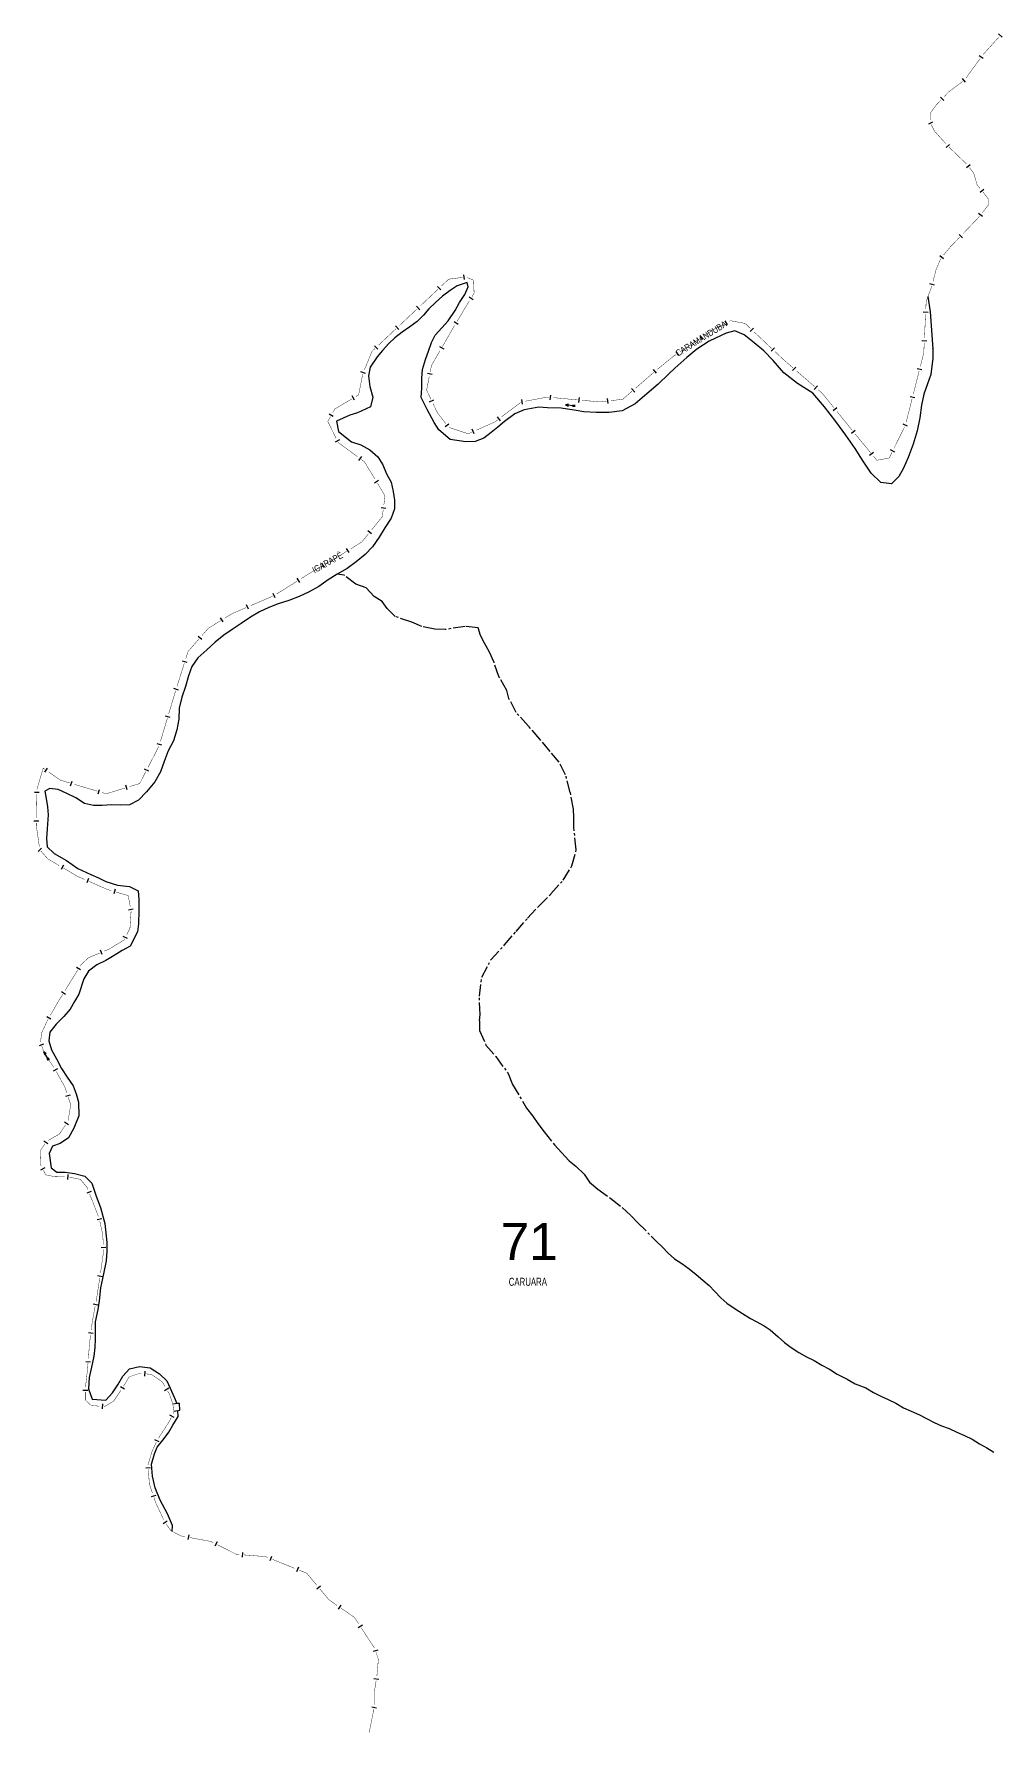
# Model space of a CAD drawing. Extents: x 210853 to 212686, y 4878863 to 4882037.
# Drawn here: x 210853 to 211458, y 4879766 to 4880828 of the extents above; entities that cross this region are included whole.
import ezdxf

# ---------------------------------------------------------------- set-up
doc = ezdxf.new("R2010")
doc.units = 0
doc.header["$LTSCALE"] = 1.5
doc.header["$MEASUREMENT"] = 0
doc.linetypes.add('TRACO_13', pattern=[8, 5, -1, 1, -1])
for name, color, linetype in [('HD-CURSO-INTER', 170, 'CONTINUOUS'), ('HD-CURSO-PERENE', 170, 'CONTINUOUS'), ('HD-TXT-PERENE', 170, 'CONTINUOUS'), ('LM-LIM-SETORES-BAIRROS', 250, 'CONTINUOUS'), ('LM-TXT-LSB', 7, 'CONTINUOUS'), ('SV-PONTE-BUEIRO', 251, 'CONTINUOUS')]:
    doc.layers.add(name, color=color, linetype=linetype)
doc.styles.add('ARIAL', font='ARIAL.SHX')
doc.styles.add('SWIS', font='swissko.ttf')

# ---------------------------------------------------------------- blocks, each defined once
blk = doc.blocks.new('COD035', base_point=(211191.231779, 4880595.135732))
at = {"layer": 'HD-TXT-PERENE'}
for p, q in [((211191.231779, 4880595.541463), (211192.731779, 4880595.541463)), ((211191.231779, 4880595.141463), (211197.231779, 4880595.141463)), ((211191.231779, 4880594.741463), (211192.731779, 4880594.741463))]:
    blk.add_line(p, q, dxfattribs=at)
blk.add_lwpolyline([(211195.431779, 4880594.541463), (211197.231779, 4880595.141463), (211195.431779, 4880595.741463)], dxfattribs=at)

msp = doc.modelspace()

# ---------------------------------------------------------------- linework, layer by layer
at = {"layer": 'HD-CURSO-INTER', "linetype": 'TRACO_13'}
for points in [[(211131.470301, 4880211.060202, 4.90754), (211131.856152, 4880214.884954, 4.90754), (211131.482995, 4880226.303456, 4.90754), (211132.961918, 4880238.213196, 4.90754), (211138.640654, 4880249.053953, 4.90754), (211147.125426, 4880258.392114, 4.90754), (211154.394752, 4880266.82389, 4.90754), (211161.564481, 4880275.230038, 4.90754), (211168.691123, 4880282.762753, 4.90754), (211176.167426, 4880290.247962, 4.90754), (211183.808831, 4880298.956693, 4.90754), (211189.253651, 4880307.800106, 4.90754), (211191.945055, 4880317.797219, 4.733184), (211190.438444, 4880331.832001, 4.558828), (211190.365639, 4880337.968426, 4.558828), (211190.199267, 4880343.305913, 4.558828), (211188.246659, 4880353.745304, 4.558828), (211185.341749, 4880364.727023, 4.558828), (211181.239293, 4880372.50737, 4.558828), (211175.622599, 4880379.30445, 4.558828), (211169.300943, 4880386.919962, 4.558828), (211162.15192, 4880395.053708, 4.558828), (211154.450541, 4880403.632725, 4.558828), (211149.915604, 4880412.482833, 4.558828), (211148.579403, 4880417.463076, 4.558828), (211143.671803, 4880426.111064, 4.384471), (211140.610156, 4880434.796604, 4.210115), (211137.790355, 4880441.263527, 4.210115), (211134.627702, 4880446.904863, 4.210115), (211132.144674, 4880451.777488, 4.010851), (211130.585693, 4880456.531688, 3.985943), (211122.570208, 4880457.399988, 3.985943), (211110.160338, 4880455.494129, 3.512691), (211103.622034, 4880455.698951, 3.313426), (211095.525286, 4880457.389941, 3.163978), (211089.342136, 4880460.041979, 3.163978), (211078.885886, 4880463.562923, 3.114162), (211073.855834, 4880468.717518, 2.88999), (211070.603895, 4880473.011115, 2.665818), (211065.664056, 4880476.195526, 2.441646), (211060.782136, 4880481.550707, 2.267289), (211054.227879, 4880483.80106, 2.142749), (211046.998713, 4880489.414629, 2.142749), (211042.52817, 4880490.007773, 2.142749)], [(211131.470301, 4880211.060202, 4.90754), (211131.550509, 4880204.849637, 4.90754), (211135.563485, 4880195.746497, 4.90754), (211141.781458, 4880188.629213, 4.90754), (211149.448505, 4880178.054215, 4.90754), (211152.146679, 4880171.187312, 4.90754), (211160.94334, 4880156.528745, 4.90754), (211164.825203, 4880151.441151, 4.90754), (211167.880671, 4880146.747063, 4.90754), (211171.808892, 4880141.545596, 4.90754), (211178.354, 4880133.500484, 4.912746), (211182.66913, 4880128.811034, 4.912746), (211187.508172, 4880123.594797, 5.211697), (211191.676717, 4880120.254939, 5.361173), (211196.96612, 4880115.086788, 5.361173), (211200.280347, 4880110.25162, 5.361173), (211205.421354, 4880105.733598, 5.43591), (211213.610568, 4880099.903857, 5.734861), (211220.65003, 4880094.403661, 5.934162), (211226.364264, 4880089.083854, 5.934162), (211230.305753, 4880084.995508, 5.934162), (211241.905128, 4880073.351265, 5.689008), (211245.726692, 4880069.767096, 5.728309), (211249.338624, 4880065.902937, 5.728309), (211253.250078, 4880062.388799, 5.728309), (211257.920714, 4880059.345001, 5.728309), (211262.401642, 4880056.091182, 5.728309), (211266.802934, 4880052.497528, 5.757784), (211271.004256, 4880048.973651, 5.846211), (211274.935623, 4880045.539474, 5.865861), (211278.577303, 4880041.925169, 5.865861), (211282.229264, 4880038.011079, 5.865861), (211286.090618, 4880034.626807, 5.865861), (211291.329875, 4880031.10017, 5.875686), (211295.915982, 4880028.086442, 5.905162), (211300.895184, 4880024.941683, 6.101665), (211304.302007, 4880023.10724, 6.13114), (211309.281209, 4880020.355576, 6.13114), (211313.081126, 4880017.865974, 6.140965), (211318.055159, 4880013.599389, 6.140965), (211322.066706, 4880009.935442, 6.140965), (211326.147658, 4880006.861148, 6.140965), (211331.028144, 4880003.867499, 6.239217), (211335.868526, 4880001.003726, 6.41607), (211340.618428, 4879998.689493, 6.41607), (211345.468738, 4879995.89568, 6.41607), (211350.069018, 4879993.261537, 6.43572), (211354.929495, 4879990.287857, 6.43572), (211361.099497, 4879987.145442, 6.43572), (211366.279828, 4879984.16205, 6.445545), (211372.79906, 4879981.649506, 6.465196), (211377.659385, 4879978.835715, 6.465196), (211382.279454, 4879976.411444, 6.475021), (211386.89921, 4879974.316945, 6.504496), (211391.569026, 4879972.132552, 6.504496), (211396.299509, 4879969.218717, 6.543797), (211401.1991, 4879967.154442, 6.563447), (211406.368817, 4879964.820591, 6.710824), (211410.84885, 4879962.506121, 6.907328), (211415.638827, 4879960.091993, 6.995754), (211420.188645, 4879957.967453, 7.162782), (211425.017917, 4879956.272861, 7.516487), (211429.647886, 4879953.94853, 7.781766), (211434.417473, 4879951.954093, 7.929144), (211439.227422, 4879949.559968, 8.115822), (211443.927863, 4879946.706064, 8.292674), (211448.458024, 4879944.231749, 8.499002), (211452.82852, 4879941.487481, 8.518653)]]:
    msp.add_polyline3d(points, dxfattribs=at)
at = {"layer": 'HD-CURSO-PERENE', "linetype": 'Continuous'}
for points in [[(211411.684942, 4880663.525597, 3.767579), (211413.030655, 4880654.053592, 3.767579), (211414.770133, 4880630.924123, 2.50641), (211414.770414, 4880630.999206, 2.50641), (211414.723068, 4880625.042649, 2.50641), (211413.55869, 4880614.733554, 2.50641), (211411.460777, 4880608.981497, 2.50641), (211409.085061, 4880602.529236, 2.50641), (211407.683377, 4880595.649468, 2.50641), (211406.628164, 4880587.767859, 2.50641), (211404.871563, 4880579.637432, 2.50641), (211402.438403, 4880571.208082, 2.50641), (211399.380873, 4880563.05534, 2.50641), (211396.328692, 4880556.329182, 2.50641), (211393.58252, 4880551.15412, 2.50641), (211388.88716, 4880546.533738, 2.50641), (211382.336238, 4880547.423378, 2.50641), (211376.254182, 4880553.267578, 2.50641), (211370.880738, 4880561.287734, 2.50641), (211366.254774, 4880568.505436, 2.50641), (211360.432167, 4880576.826863, 2.50641), (211354.085349, 4880585.44972, 2.50641), (211347.015411, 4880594.699784, 2.50641), (211339.767077, 4880603.074241, 2.50641), (211330.083741, 4880609.201259, 2.50641), (211321.578131, 4880615.851408, 2.50641), (211315.052447, 4880623.473519, 2.50641), (211309.096598, 4880629.617792, 2.50641), (211303.161823, 4880634.710846, 2.50641), (211296.901183, 4880639.629383, 2.50641), (211291.056809, 4880642.144368, 2.50641), (211285.547554, 4880640.629151, 2.50641), (211278.981807, 4880637.564404, 2.50641), (211275.091567, 4880635.714414, 2.50641), (211267.371308, 4880630.721504, 2.541278), (211261.099751, 4880625.514684, 2.541278), (211253.518209, 4880618.727268, 2.541278), (211249.7288, 4880615.158941, 2.541278), (211243.167595, 4880608.702801, 2.541278), (211236.078203, 4880602.791885, 2.541278), (211228.741472, 4880596.604865, 2.541278), (211220.643464, 4880592.059137, 2.541278), (211212.617038, 4880591.13119, 2.541278), (211204.484012, 4880591.075654, 2.541278), (211196.771598, 4880591.472034, 2.541278), (211191.799178, 4880592.435953, 2.541278), (211182.582496, 4880593.770041, 2.541278), (211173.924007, 4880593.910491, 2.317106), (211168.680077, 4880594.498354, 2.317106), (211159.512272, 4880592.764315, 2.317106), (211153.594701, 4880590.154383, 2.317106), (211147.06958, 4880585.469715, 2.117841), (211142.930316, 4880581.973839, 2.117841), (211138.715819, 4880578.527344, 2.117841), (211134.251455, 4880575.129037, 2.117841), (211128.754303, 4880572.995965, 2.117841), (211122.993665, 4880572.657267, 2.117841), (211113.275495, 4880574.312239, 2.117841), (211106.117866, 4880580.350392, 2.117841), (211103.263926, 4880584.796388, 2.117841), (211098.73502, 4880592.873185, 2.117841), (211095.133467, 4880600.407483, 2.117841), (211095.412462, 4880606.222001, 2.117841), (211095.563021, 4880612.509632, 2.117841), (211095.919389, 4880618.00037, 2.117841), (211097.741459, 4880624.299415, 2.117841), (211099.59801, 4880629.3763, 2.117841), (211101.527265, 4880634.728097, 2.117841), (211103.885498, 4880639.459152, 2.117841), (211107.941163, 4880644.077064, 2.117841), (211111.875007, 4880648.319942, 2.117841), (211116.340002, 4880654.836608, 2.117841), (211118.946353, 4880659.743986, 2.117841), (211122.274832, 4880664.830922, 2.117841), (211124.35786, 4880669.659885, 2.117841), (211123.738683, 4880672.275075, 2.117841), (211117.567353, 4880670.212241, 2.117841), (211113.149771, 4880667.213402, 2.117841), (211108.410979, 4880663.813221, 2.117841), (211103.951672, 4880659.76633, 2.117841), (211099.790962, 4880655.821265, 2.117841), (211096.454118, 4880651.806986, 2.117841), (211092.467071, 4880647.987841, 2.117841), (211088.077745, 4880644.565099, 2.117841), (211083.163539, 4880641.263507, 2.117841), (211078.574629, 4880637.839402, 2.117841), (211074.861231, 4880634.121914, 2.117841), (211071.003009, 4880629.779765, 2.117841), (211067.540258, 4880625.914307, 2.117841), (211063.149912, 4880619.423097, 2.117841), (211062.168679, 4880614.077774, 2.117841), (211062.969059, 4880607.422433, 2.117841), (211064.968303, 4880600.600652, 2.117841), (211063.517339, 4880594.70329, 2.117841), (211055.389129, 4880590.830921, 2.117841), (211050.435385, 4880589.400072, 2.117841), (211042.231748, 4880585.602029, 2.117841), (211043.379649, 4880579.173583, 2.117841), (211051.463075, 4880572.792496, 2.117841), (211057.365184, 4880570.986732, 2.117841), (211063.054433, 4880567.682705, 2.117841), (211068.052728, 4880563.401033, 2.117841), (211071.085777, 4880558.382482, 2.117841), (211073.449707, 4880552.785586, 2.117841), (211076.235223, 4880547.515877, 2.117841), (211077.62735, 4880541.762664, 2.117841), (211078.368303, 4880536.329313, 2.117841), (211078.460998, 4880530.841642, 2.117841), (211076.36022, 4880525.089524, 2.117841), (211072.291474, 4880518.949766, 2.117841), (211068.844091, 4880513.113613, 2.117841), (211064.724087, 4880507.148132, 2.117841), (211059.996384, 4880502.326057, 2.117841), (211054.542467, 4880497.848278, 2.117841), (211048.76306, 4880493.517958, 2.117841), (211042.52817, 4880490.007773, 2.117841), (211036.867471, 4880486.451615, 2.117841), (211031.186105, 4880482.346486, 2.117841), (211024.998971, 4880479.111042, 2.117841), (211018.834061, 4880476.225006, 2.117841), (211012.34191, 4880473.710938, 2.117841), (211005.772191, 4880471.545596, 2.117841), (210999.927714, 4880469.160684, 2.117841), (210993.985585, 4880466.500691, 2.117841), (210988.422733, 4880463.19467, 2.117841), (210982.515473, 4880459.262626, 2.117841), (210977.05572, 4880455.533212, 2.117841), (210971.768657, 4880452.054447, 2.117841), (210966.315129, 4880447.526777, 2.117841), (210961.213012, 4880442.727091, 2.117841), (210955.612909, 4880437.799271, 2.117841), (210951.737326, 4880432.484078, 2.117841), (210949.613546, 4880426.482335, 2.117841), (210947.768473, 4880419.933664, 2.117841), (210945.625776, 4880413.15844, 2.117841), (210943.957868, 4880406.286671, 2.117841), (210943.736356, 4880399.499619, 2.117841), (210942.516148, 4880392.805534, 2.117841), (210940.424514, 4880385.880978, 2.117841), (210937.105179, 4880379.621603, 2.117841), (210934.461966, 4880373.042535, 2.117841), (210932.192195, 4880366.565806, 2.117841), (210928.723561, 4880360.255517, 2.117841), (210923.532352, 4880354.083147, 2.117841), (210918.433932, 4880348.809497, 2.117841), (210912.843019, 4880345.902434, 2.117841), (210907.030928, 4880345.762959, 2.117841), (210901.565775, 4880345.925215, 2.117841), (210895.805915, 4880345.486735, 2.117841), (210890.416577, 4880345.524775, 2.117841), (210884.668825, 4880346.732869, 2.117841), (210879.302343, 4880350.238675, 2.117841), (210873.391091, 4880353.216877, 2.117841), (210868.233724, 4880355.501717, 2.117841), (210863.188989, 4880356.140834, 2.117841), (210859.97212, 4880354.528791, 2.092933), (210860.817286, 4880349.937823, 2.092933), (210861.581435, 4880344.729152, 2.092933), (210862.094938, 4880339.66845, 2.092933), (210861.36411, 4880331.006907, 2.092933), (210860.912619, 4880324.916796, 2.092933), (210861.377977, 4880319.631244, 2.092933), (210865.726458, 4880315.494816, 2.092933), (210873.46922, 4880311.206937, 2.092933), (210880.49355, 4880306.265535, 2.092933), (210888.782248, 4880302.355587, 2.092933), (210893.488023, 4880300.391973, 2.092933), (210898.146431, 4880298.103727, 2.092933), (210905.325164, 4880295.75785, 2.092933), (210912.891391, 4880294.911429, 2.092933), (210918.326882, 4880292.154499, 2.092933), (210918.643135, 4880286.793089, 2.092933), (210918.74653, 4880279.933415, 2.092933), (210918.487379, 4880271.574455, 2.092933), (210917.802797, 4880266.580413, 2.092933), (210913.331919, 4880257.618916, 2.092933), (210908.212683, 4880255.014435, 2.092933), (210903.3474, 4880251.837911, 2.092933), (210898.082367, 4880248.733498, 2.092933), (210892.440196, 4880246.000713, 2.092933), (210887.23109, 4880242.12333, 2.092933), (210884.425739, 4880237.139753, 2.092933), (210881.305551, 4880227.738436, 2.092933), (210878.523009, 4880223.029431, 2.092933), (210875.840647, 4880218.271215, 2.092933), (210871.884579, 4880213.67893, 2.092933), (210869.201945, 4880211.068767, 2.092933)], [(210869.201945, 4880211.068767, 2.092933), (210867.056111, 4880208.980901, 2.092933), (210863.153829, 4880203.890046, 2.092933), (210862.371985, 4880198.571031, 2.092933), (210864.163474, 4880192.795598, 2.092933), (210867.200804, 4880187.228247, 2.092933), (210870.341037, 4880181.262449, 2.092933), (210873.901884, 4880175.748566, 2.092933), (210877.58572, 4880170.460045, 2.092933), (210879.57154, 4880165.359503, 2.092933), (210881.083349, 4880160.255725, 2.092933), (210881.199778, 4880151.724701, 2.092933), (210878.064895, 4880143.890398, 2.092933), (210874.78095, 4880137.912689, 2.072714), (210869.469036, 4880134.387494, 2.072714), (210864.737011, 4880132.633544, 2.072714), (210862.599014, 4880128.045918, 2.072714), (210863.851835, 4880119.222354, 2.072714), (210867.37147, 4880116.434784, 2.072714), (210872.599095, 4880116.388027, 2.072714), (210878.600243, 4880115.613593, 2.072714), (210885.049229, 4880113.912992, 2.072714), (210889.365006, 4880109.473351, 2.072714), (210892.020812, 4880101.518282, 2.072714), (210894.678559, 4880094.312639, 2.072714), (210897.504345, 4880084.383351, 2.072714), (210898.749339, 4880072.5371, 2.072714), (210898.660327, 4880067.141542, 2.072714), (210898.294169, 4880060.972723, 2.072714), (210896.672581, 4880052.960529, 2.072714), (210894.798664, 4880044.100027, 2.072714), (210893.952539, 4880036.109584, 2.072714), (210893.087805, 4880030.592352, 2.072714), (210891.466863, 4880022.829966, 2.072714), (210891.452955, 4880017.459077, 2.072714), (210891.4395, 4880012.263054, 2.072714), (210891.275256, 4880006.792866, 2.072714), (210890.53604, 4880001.449979, 2.072714), (210889.142737, 4879994.66091, 2.072714), (210887.624822, 4879988.047229, 2.072714), (210887.306814, 4879981.153756, 2.072714), (210889.490868, 4879974.549634, 2.072714), (210898.118885, 4879973.964107, 2.072714), (210902.232834, 4879978.518521, 2.072714), (210905.672664, 4879983.550384, 2.072714), (210908.63822, 4879988.95894, 2.072714), (210912.877363, 4879993.562794, 2.072714), (210919.159215, 4879994.93557, 2.072714), (210925.810633, 4879994.133447, 2.072714), (210931.679084, 4879990.411791, 2.072714), (210936.144938, 4879985.971524, 2.072714), (210938.273279, 4879981.379892, 2.072714), (210940.822459, 4879975.883223, 2.072714), (210942.495358, 4879971.820467, 2.072714)], [(210939.465251, 4879892.014994, 2.072714), (210939.638266, 4879895.750039, 2.072714), (210936.580119, 4879902.882406, 2.072714), (210931.974991, 4879911.495105, 2.072714), (210928.909165, 4879919.124347, 2.072714), (210927.195328, 4879926.469363, 2.072714), (210926.705661, 4879934.059213, 2.072714), (210928.419498, 4879940.424894, 2.072714), (210930.133335, 4879944.58707, 2.072714), (210934.540345, 4879949.973416, 2.072714), (210937.512818, 4879953.964973, 2.072714), (210940.000607, 4879958.401254, 2.072714), (210943.29146, 4879963.858418, 2.072714), (210943.141833, 4879967.601181, 2.072714)]]:
    msp.add_polyline3d(points, dxfattribs=at)
at = {"layer": 'LM-LIM-SETORES-BAIRROS'}
for points in [[(211457.939653, 4880825.578287), (211455.713345, 4880827.589146)], [(211446.109629, 4880812.238388), (211443.679558, 4880813.997581)], [(211435.148493, 4880797.426985), (211433.348493, 4880799.826985)], [(211421.595726, 4880786.045446), (211419.425659, 4880788.116873)], [(211414.614753, 4880772.478406), (211411.931471, 4880771.136765)], [(211425.23499, 4880758.629693), (211423.011377, 4880756.615854)], [(211438.079929, 4880745.872451), (211435.69911, 4880744.047157)], [(211446.646688, 4880730.482228), (211444.333803, 4880728.571584)], [(211445.648377, 4880713.556076), (211443.299907, 4880715.422808)], [(211433.265072, 4880700.314829), (211431.097653, 4880702.389026)], [(211421.33194, 4880686.997813), (211419.021876, 4880688.911866)], [(211107.303778, 4880667.639463), (211105.246375, 4880669.82283)], [(211122.136012, 4880674.118604), (211121.763908, 4880677.095438)], [(211415.747504, 4880670.656371), (211412.846281, 4880671.419851)], [(211094.198897, 4880655.296045), (211092.145458, 4880657.483141)], [(211124.97882, 4880663.314104), (211127.543182, 4880661.75717)], [(211115.637213, 4880647.927929), (211118.201576, 4880646.370994)], [(211286.37218, 4880645.761221), (211285.016976, 4880648.437678)], [(211411.740535, 4880653.632004), (211408.743809, 4880653.772139)], [(211081.076325, 4880642.975408), (211079.022886, 4880645.162504)], [(211271.08667, 4880636.660062), (211269.422569, 4880639.156213)], [(211300.61554, 4880641.683687), (211302.673578, 4880643.866455)], [(211410.899722, 4880635.651652), (211407.902997, 4880635.791788)], [(211067.953753, 4880630.654771), (211065.900314, 4880632.841866)], [(211106.616031, 4880632.31308), (211109.214587, 4880630.813913)], [(211256.109765, 4880626.675459), (211254.445664, 4880629.17161)], [(211313.712149, 4880629.335455), (211315.770188, 4880631.518223)], [(211060.2205, 4880615.374741), (211057.449273, 4880616.523786)], [(211099.026234, 4880615.670772), (211101.969213, 4880615.088644)], [(211242.114859, 4880615.680927), (211240.147242, 4880617.945543)], [(211327.10472, 4880617.224445), (211329.07364, 4880619.487928)], [(211407.895255, 4880617.687568), (211404.987398, 4880618.425382)], [(211228.527165, 4880603.875226), (211226.559548, 4880606.139842)], [(211340.685617, 4880605.410926), (211342.654537, 4880607.674408)], [(211053.452287, 4880598.831257), (211051.926099, 4880601.414036)], [(211100.342262, 4880597.6644), (211103.050843, 4880598.954201)], [(211158.440913, 4880596.301022), (211157.888047, 4880599.249639)], [(211175.745593, 4880599.03205), (211176.019948, 4880602.019479)], [(211193.670163, 4880597.385916), (211193.944519, 4880600.373344)], [(211211.8955, 4880596.764515), (211211.540861, 4880599.74348)], [(211352.491911, 4880592.247566), (211354.823646, 4880594.135161)], [(211403.468368, 4880600.240428), (211400.560512, 4880600.978242)], [(211040.187103, 4880588.5709), (211037.575415, 4880590.047072)], [(211110.060319, 4880582.252811), (211112.428376, 4880584.094633)], [(211144.606644, 4880585.950942), (211142.798836, 4880588.345066)], [(211398.930492, 4880582.501353), (211396.238442, 4880583.825312)], [(211044.084798, 4880573.907254), (211041.387829, 4880572.593346)], [(211128.237407, 4880577.831995), (211127.018992, 4880580.573429)], [(211363.817479, 4880578.257159), (211366.149214, 4880580.144753)], [(211057.776581, 4880563.506673), (211056.000352, 4880561.089028)], [(211375.240005, 4880564.328013), (211377.554124, 4880566.237162)], [(211390.986738, 4880566.349054), (211388.294688, 4880567.673012)], [(211068.472892, 4880548.575198), (211065.904018, 4880547.025719)], [(211072.989807, 4880531.148586), (211070.014791, 4880531.534952)], [(211064.036551, 4880515.25187), (211061.703661, 4880517.138037)], [(211050.051719, 4880503.521785), (211048.480607, 4880506.077486)], [(211019.226955, 4880484.957419), (211017.633093, 4880487.498995)], [(211034.581604, 4880494.258657), (211033.066067, 4880496.8477)], [(211003.758136, 4880475.316607), (211002.572169, 4880478.072234)], [(210987.22437, 4880468.200808), (210986.038403, 4880470.956436)], [(210971.383629, 4880460.238151), (210969.802522, 4880462.78768)], [(210957.960363, 4880449.235555), (210955.69922, 4880451.207161)], [(210948.819826, 4880434.862695), (210945.958788, 4880435.76517)], [(210943.404976, 4880417.696467), (210940.543938, 4880418.598942)], [(210938.216828, 4880400.482612), (210935.343349, 4880401.344655)], [(210933.044566, 4880383.241738), (210930.171087, 4880384.103782)], [(210859.92122, 4880366.358247), (210861.641607, 4880368.815943)], [(210876.090148, 4880357.876852), (210876.943653, 4880360.752878)], [(210924.853767, 4880366.921391), (210922.185904, 4880368.293435)], [(210856.473056, 4880353.654034), (210853.473434, 4880353.701647)], [(210893.346307, 4880352.755819), (210894.199812, 4880355.631846)], [(210911.434721, 4880355.297691), (210910.555715, 4880358.166027)], [(210856.187378, 4880335.656301), (210853.187756, 4880335.703914)], [(210857.980805, 4880318.841571), (210855.723075, 4880316.866057)], [(210871.592128, 4880308.167289), (210870.071068, 4880305.581487)], [(210887.333076, 4880299.86022), (210886.119558, 4880297.116614)], [(210903.827487, 4880293.221258), (210902.972576, 4880290.345649)], [(210915.164577, 4880280.663894), (210912.214731, 4880280.117627)], [(210895.854092, 4880252.397205), (210894.700246, 4880255.166435)], [(210911.644808, 4880262.426631), (210908.961527, 4880263.768272)], [(210882.325465, 4880242.804592), (210879.77467, 4880244.383656)], [(210872.851082, 4880227.49982), (210870.300287, 4880229.078884)], [(210863.761428, 4880212.024481), (210861.158966, 4880213.516859)], [(210859.170848, 4880196.440579), (210856.351468, 4880195.41535)], [(210867.830076, 4880181.056383), (210865.213647, 4880179.58863)], [(210875.728434, 4880164.645742), (210872.882384, 4880163.697059)], [(210874.772697, 4880146.045656), (210872.29027, 4880147.73016)], [(210861.852557, 4880134.20942), (210859.356406, 4880135.87352)], [(210859.963695, 4880119.116073), (210857.280413, 4880117.774433)], [(210874.296961, 4880114.90143), (210874.203256, 4880111.902894)], [(210889.011097, 4880104.302906), (210886.2143, 4880103.217582)], [(210895.481831, 4880087.276872), (210892.555223, 4880086.617355)], [(210898.099958, 4880069.279128), (210895.104577, 4880069.112718)], [(210895.907051, 4880051.138643), (210892.940654, 4880051.586401)], [(210893.060648, 4880033.316472), (210890.110802, 4880033.86274)], [(210890.180512, 4880015.640491), (210887.204663, 4880016.020387)], [(210888.502759, 4879997.803455), (210885.511109, 4879998.02713)], [(210922.499589, 4879992.022856), (210922.142153, 4879989.044225)], [(210886.786807, 4879980.007072), (210883.786807, 4879980.007072)], [(210907.236856, 4879982.561288), (210909.791831, 4879980.988996)], [(210937.405514, 4879981.392849), (210934.82464, 4879979.863442)], [(210896.042728, 4879971.607022), (210895.836321, 4879968.614131)], [(210940.711007, 4879963.126579), (210938.056252, 4879964.523819)], [(210931.314454, 4879947.885414), (210928.58726, 4879949.135378)], [(210926.054391, 4879931.653968), (210923.062015, 4879931.440227)], [(210929.233335, 4879914.45934), (210926.387285, 4879913.510657)], [(210936.355766, 4879898.428335), (210933.891022, 4879896.718062)], [(210949.8278, 4879889.801735), (210949.279076, 4879886.852345)], [(210967.593477, 4879885.390498), (210966.242016, 4879882.712149)], [(210983.509643, 4879878.876234), (210983.272294, 4879875.885637)], [(211001.656463, 4879876.332131), (211000.534119, 4879873.549983)], [(211018.349348, 4879869.598069), (211017.227004, 4879866.815921)], [(211032.252676, 4879857.794031), (211029.948013, 4879855.873478)], [(211044.967637, 4879845.879457), (211043.267088, 4879843.407993)], [(211058.31879, 4879833.422839), (211055.811053, 4879831.776249)], [(211067.965108, 4879817.832412), (211065.119058, 4879816.883729)], [(211068.564949, 4879799.483609), (211065.600913, 4879799.946739)], [(211067.150941, 4879781.5388), (211064.208267, 4879782.122471)]]:
    msp.add_lwpolyline(points, dxfattribs=at)
at = {"layer": 'LM-LIM-SETORES-BAIRROS', "const_width": 0.25}
for points in [[(211446.101918, 4880814.710074), (211456.156212, 4880825.841614)], [(211435.512235, 4880800.157608), (211444.308196, 4880812.307961)], [(211424.685408, 4880791.454671), (211433.448493, 4880798.026985)], [(211416.686258, 4880783.074609), (211419.820216, 4880786.357804)], [(211421.891644, 4880788.527871), (211424.653547, 4880791.421293)], [(211424.653547, 4880791.421293), (211424.685408, 4880791.454671)], [(211413.067595, 4880777.932299), (211416.420863, 4880782.697469)], [(211413.067595, 4880777.75907), (211413.067595, 4880777.932299)], [(211413.067595, 4880775.07546), (211413.067595, 4880777.75907)], [(211413.067595, 4880774.75907), (211413.067595, 4880775.07546)], [(211413.067595, 4880773.75907), (211413.067595, 4880774.75907)], [(211416.420863, 4880782.697469), (211416.686258, 4880783.074609)], [(211415.733978, 4880766.885854), (211413.720326, 4880770.913159)], [(211416.06783, 4880766.517226), (211415.733978, 4880766.885854)], [(211422.780624, 4880759.105182), (211416.06783, 4880766.517226)], [(211424.875864, 4880756.791689), (211424.794463, 4880756.881569)], [(211425.510757, 4880756.184161), (211424.875864, 4880756.791689)], [(211435.625849, 4880746.505065), (211425.510757, 4880756.184161)], [(211440.302795, 4880740.507705), (211437.497951, 4880744.166198)], [(211440.411249, 4880740.133045), (211440.302795, 4880740.507705)], [(211442.397811, 4880733.270379), (211440.411249, 4880740.133045)], [(211442.942719, 4880732.610753), (211442.397811, 4880733.270379)], [(211444.216482, 4880731.068829), (211442.942719, 4880732.610753)], [(211449.254225, 4880724.699862), (211446.122708, 4880728.752413)], [(211448.829851, 4880719.969205), (211449.253497, 4880720.50218)], [(211449.253497, 4880720.50218), (211449.254072, 4880723.821343)], [(211449.254072, 4880723.821343), (211449.254225, 4880724.699862)], [(211433.56416, 4880702.796874), (211442.552347, 4880712.189024)], [(211442.552347, 4880712.189024), (211443.10285, 4880712.764269)], [(211443.10285, 4880712.764269), (211443.851898, 4880713.706619)], [(211445.71863, 4880716.055089), (211448.829851, 4880719.969205)], [(211425.444541, 4880694.312327), (211431.489963, 4880700.629454)], [(211421.452944, 4880689.494883), (211425.281051, 4880694.115012)], [(211425.281051, 4880694.115012), (211425.444541, 4880694.312327)], [(211414.805879, 4880672.97226), (211416.587332, 4880679.741782)], [(211416.587332, 4880679.741782), (211416.71459, 4880680.225361)], [(211416.71459, 4880680.225361), (211419.599188, 4880687.148398)], [(211094.754352, 4880657.875079), (211105.547287, 4880668.045345)], [(211107.730654, 4880670.102749), (211112.097388, 4880674.217555)], [(211112.097388, 4880674.217555), (211112.290576, 4880674.399597)], [(211112.290576, 4880674.399597), (211120.957682, 4880675.482986)], [(211123.871691, 4880675.410141), (211127.548271, 4880673.834463)], [(211127.548271, 4880673.834463), (211127.803389, 4880673.725127)], [(211127.803389, 4880673.725127), (211128.124878, 4880666.009382)], [(211410.563943, 4880660.582972), (211413.451627, 4880668.163144)], [(211413.451627, 4880668.163144), (211413.73847, 4880668.916107)], [(211413.73847, 4880668.916107), (211414.042399, 4880670.071036)], [(211094.630241, 4880657.758553), (211094.754352, 4880657.875079)], [(211125.223045, 4880660.826062), (211117.438373, 4880648.004249)], [(211128.140624, 4880665.631486), (211126.779979, 4880663.390424)], [(211128.124878, 4880666.009382), (211128.140624, 4880665.631486)], [(211410.335596, 4880655.699888), (211410.522443, 4880659.695522)], [(211410.522443, 4880659.695522), (211410.563943, 4880660.582972)], [(211081.507669, 4880645.437916), (211092.443146, 4880655.705113)], [(211278.821048, 4880643.61909), (211284.802425, 4880646.647715)], [(211287.478883, 4880648.002918), (211288.327279, 4880648.432497)], [(211288.327279, 4880648.432497), (211297.225042, 4880646.784763)], [(211297.225042, 4880646.784763), (211297.432626, 4880646.746322)], [(211297.432626, 4880646.746322), (211300.91697, 4880643.461084)], [(211409.494783, 4880637.719537), (211410.19546, 4880652.703163)], [(211068.385097, 4880633.117278), (211079.320574, 4880643.384476)], [(211115.910868, 4880645.422466), (211108.415032, 4880632.429682)], [(211256.941815, 4880629.032935), (211269.422569, 4880637.353438)], [(211271.91872, 4880639.017538), (211278.575123, 4880643.45514)], [(211278.575123, 4880643.45514), (211278.821048, 4880643.61909)], [(211303.099738, 4880641.403045), (211314.013579, 4880631.112852)], [(211059.600917, 4880617.796748), (211064.197097, 4880628.881653)], [(211064.197097, 4880628.881653), (211064.403196, 4880629.378716)], [(211064.403196, 4880629.378716), (211066.198002, 4880631.063839)], [(211106.915864, 4880629.831125), (211101.91864, 4880621.16927)], [(211242.670702, 4880618.089337), (211251.99462, 4880625.643444)], [(211251.99462, 4880625.643444), (211252.631196, 4880626.159188)], [(211252.631196, 4880626.159188), (211254.445664, 4880627.368834)], [(211316.196347, 4880629.054814), (211320.561883, 4880624.938736)], [(211320.561883, 4880624.938736), (211321.039081, 4880624.488808)], [(211406.933203, 4880619.995046), (211408.900708, 4880627.74933)], [(211408.900708, 4880627.74933), (211409.057433, 4880628.367011)], [(211409.057433, 4880628.367011), (211409.354648, 4880634.722812)], [(211055.97232, 4880602.062676), (211058.558409, 4880614.993122)], [(211101.499054, 4880620.441987), (211100.691766, 4880616.360701)], [(211101.91864, 4880621.16927), (211101.499054, 4880620.441987)], [(211229.0531, 4880606.319278), (211240.376178, 4880616.157363)], [(211321.039081, 4880624.488808), (211327.334686, 4880619.012493)], [(211329.598169, 4880617.043574), (211340.915583, 4880607.198974)], [(211402.506316, 4880602.547906), (211406.195388, 4880617.087189)], [(211098.557298, 4880605.569777), (211098.463938, 4880605.097792)], [(211098.463938, 4880605.097792), (211101.266619, 4880599.212161)], [(211100.109638, 4880613.417722), (211098.557298, 4880605.569777)], [(211221.048884, 4880599.364795), (211226.788485, 4880604.351662)], [(211343.179065, 4880605.230054), (211345.442548, 4880603.261134)], [(211040.849488, 4880592.791238), (211041.133977, 4880593.294564)], [(211041.133977, 4880593.294564), (211051.828266, 4880599.613917)], [(211054.411046, 4880601.140105), (211055.271972, 4880601.648835)], [(211055.271972, 4880601.648835), (211055.97232, 4880602.062676)], [(211102.55642, 4880596.50358), (211105.136021, 4880591.086416)], [(211145.298823, 4880588.353209), (211157.269443, 4880597.392249)], [(211160.130224, 4880598.143907), (211172.907562, 4880600.539659)], [(211172.907562, 4880600.539659), (211173.835975, 4880600.713736)], [(211173.835975, 4880600.713736), (211174.886961, 4880600.617217)], [(211177.874389, 4880600.342861), (211192.811532, 4880598.971082)], [(211195.79896, 4880598.696726), (211206.752865, 4880597.690755)], [(211206.752865, 4880597.690755), (211206.885011, 4880597.67862)], [(211206.885011, 4880597.67862), (211210.725192, 4880598.135785)], [(211213.704157, 4880598.490424), (211220.655075, 4880599.317914)], [(211220.655075, 4880599.317914), (211221.048884, 4880599.364795)], [(211345.442548, 4880603.261134), (211345.65724, 4880603.074381)], [(211345.65724, 4880603.074381), (211353.02858, 4880593.968609)], [(211398.07943, 4880585.100767), (211401.768502, 4880599.64005)], [(211036.749921, 4880585.538158), (211038.389202, 4880588.438423)], [(211037.042711, 4880584.937168), (211036.749921, 4880585.538158)], [(211041.860375, 4880575.048279), (211037.042711, 4880584.937168)], [(211039.865373, 4880591.050112), (211040.849488, 4880592.791238)], [(211105.136021, 4880591.086416), (211105.208639, 4880590.933919)], [(211105.208639, 4880590.933919), (211110.630407, 4880583.963074)], [(211129.455823, 4880580.014989), (211140.421561, 4880584.888651)], [(211140.421561, 4880584.888651), (211141.124174, 4880585.200923)], [(211141.124174, 4880585.200923), (211142.904699, 4880586.545401)], [(211354.916175, 4880591.636874), (211364.354148, 4880579.978201)], [(211055.276703, 4880563.482003), (211043.188476, 4880572.36315)], [(211112.571273, 4880581.735006), (211123.955472, 4880577.940273)], [(211123.955472, 4880577.940273), (211124.431038, 4880577.781751)], [(211124.431038, 4880577.781751), (211126.714388, 4880578.796574)], [(211366.241743, 4880577.646466), (211368.129338, 4880575.314732)], [(211368.129338, 4880575.314732), (211368.589225, 4880574.746636)], [(211368.589225, 4880574.746636), (211375.760682, 4880566.053961)], [(211390.523352, 4880568.805733), (211397.143147, 4880582.265982)], [(211059.681905, 4880560.245528), (211057.694349, 4880561.705774)], [(211377.66983, 4880563.739841), (211379.578979, 4880561.425721)], [(211379.578979, 4880561.425721), (211379.717982, 4880561.257233)], [(211379.717982, 4880561.257233), (211387.38448, 4880562.590538)], [(211387.38448, 4880562.590538), (211387.474388, 4880562.606173)], [(211387.474388, 4880562.606173), (211389.199393, 4880566.113683)], [(211059.957551, 4880559.788537), (211059.681905, 4880560.245528)], [(211066.155469, 4880549.513041), (211059.957551, 4880559.788537)], [(211072.496838, 4880538.999719), (211067.704949, 4880546.944167)], [(211070.810663, 4880526.016169), (211071.37351, 4880530.350097)], [(211071.759876, 4880533.325113), (211072.403819, 4880538.283474)], [(211072.403819, 4880538.283474), (211072.496838, 4880538.999719)], [(211064.12755, 4880517.750214), (211070.414771, 4880525.526514)], [(211070.414771, 4880525.526514), (211070.810663, 4880526.016169)], [(211050.969963, 4880505.847044), (211057.785165, 4880510.036677)], [(211057.785165, 4880510.036677), (211057.99573, 4880510.166121)], [(211057.99573, 4880510.166121), (211062.241383, 4880515.417324)], [(211035.549864, 4880496.563537), (211041.590966, 4880500.099791)], [(211041.590966, 4880500.099791), (211042.219541, 4880500.467738)], [(211042.219541, 4880500.467738), (211048.414263, 4880504.275931)], [(211020.124408, 4880487.290781), (211025.207559, 4880490.478504)], [(211025.207559, 4880490.478504), (211025.950087, 4880490.944155)], [(211025.950087, 4880490.944155), (211032.960821, 4880495.047999)], [(210988.468472, 4880470.369267), (211002.24661, 4880476.299098)], [(211004.874955, 4880477.727612), (211017.582832, 4880485.69692)], [(210976.72208, 4880465.313857), (210985.712844, 4880469.1833)], [(210958.144195, 4880451.728787), (210961.430206, 4880455.497359)], [(210961.430206, 4880455.497359), (210962.062719, 4880456.22276)], [(210962.062719, 4880456.22276), (210969.743232, 4880460.98588)], [(210972.292762, 4880462.566987), (210976.541977, 4880465.202166)], [(210976.541977, 4880465.202166), (210976.72208, 4880465.313857)], [(210949.406039, 4880441.707403), (210956.172589, 4880449.467644)], [(210942.576107, 4880420.055063), (210947.088482, 4880434.360253)], [(210947.990957, 4880437.221291), (210949.194257, 4880441.036009)], [(210949.194257, 4880441.036009), (210949.406039, 4880441.707403)], [(210937.354784, 4880402.829286), (210941.377654, 4880416.238854)], [(210941.377654, 4880416.238854), (210941.481015, 4880416.58339)], [(210941.481015, 4880416.58339), (210941.673632, 4880417.194025)], [(210932.182522, 4880385.588413), (210936.49274, 4880399.955807)], [(210924.434532, 4880369.385989), (210931.294752, 4880382.725306)], [(210855.027979, 4880355.674056), (210858.732593, 4880368.135029)], [(210858.732593, 4880368.135029), (210858.950683, 4880368.868606)], [(210858.950683, 4880368.868606), (210859.962181, 4880368.160557)], [(210862.419877, 4880366.44017), (210868.973732, 4880361.852471)], [(210868.973732, 4880361.852471), (210869.715371, 4880361.333324)], [(210869.715371, 4880361.333324), (210875.558225, 4880359.599367)], [(210919.223501, 4880359.253429), (210923.062488, 4880366.718126)], [(210854.719309, 4880337.679856), (210854.957374, 4880352.677966)], [(210878.434251, 4880358.745861), (210892.814384, 4880354.478334)], [(210895.69041, 4880353.624829), (210897.607761, 4880353.055825)], [(210897.607761, 4880353.055825), (210898.314927, 4880352.845963)], [(210898.314927, 4880352.845963), (210910.039106, 4880356.438857)], [(210912.907442, 4880357.317863), (210918.644113, 4880359.075875)], [(210918.644113, 4880359.075875), (210919.223501, 4880359.253429)], [(210854.644808, 4880332.986313), (210854.671696, 4880334.680233)], [(210854.688064, 4880332.683521), (210854.644808, 4880332.986313)], [(210856.526542, 4880319.814177), (210854.688064, 4880332.683521)], [(210861.821267, 4880312.174583), (210857.510444, 4880317.101237)], [(210862.212256, 4880311.944589), (210861.821267, 4880312.174583)], [(210869.10773, 4880307.888428), (210862.212256, 4880311.944589)], [(210880.121236, 4880301.409895), (210871.693532, 4880306.367368)], [(210880.324569, 4880301.319959), (210880.121236, 4880301.409895)], [(210884.897246, 4880299.297429), (210880.324569, 4880301.319959)], [(210898.780029, 4880293.156968), (210887.640852, 4880298.083911)], [(210899.565886, 4880292.923335), (210898.780029, 4880293.156968)], [(210901.482959, 4880292.353394), (210899.565886, 4880292.923335)], [(210912.056477, 4880289.209915), (210904.358568, 4880291.498483)], [(210912.23294, 4880288.257016), (210912.056477, 4880289.209915)], [(210913.325475, 4880282.357324), (210912.23294, 4880288.257016)], [(210913.132946, 4880268.757008), (210913.842865, 4880279.405794)], [(210911.197595, 4880264.886306), (210912.986449, 4880268.464015)], [(210912.986449, 4880268.464015), (210913.132946, 4880268.757008)], [(210887.297695, 4880250.457039), (210894.354092, 4880253.397205)], [(210897.123323, 4880254.551051), (210899.892554, 4880255.704897)], [(210899.892554, 4880255.704897), (210900.21532, 4880255.839383)], [(210900.21532, 4880255.839383), (210909.285768, 4880261.421197)], [(210909.285768, 4880261.421197), (210909.544716, 4880261.58055)], [(210909.544716, 4880261.58055), (210909.855954, 4880262.203024)], [(210872.628394, 4880229.989882), (210880.523713, 4880242.743859)], [(210882.102777, 4880245.294655), (210882.629131, 4880246.14492)], [(210882.629131, 4880246.14492), (210882.632997, 4880246.151164)], [(210882.632997, 4880246.151164), (210887.036421, 4880250.215863)], [(210887.036421, 4880250.215863), (210887.297695, 4880250.457039)], [(210863.455115, 4880214.505645), (210868.429708, 4880223.180518)], [(210868.429708, 4880223.180518), (210868.638902, 4880223.545319)], [(210868.638902, 4880223.545319), (210871.04933, 4880227.439086)], [(210857.872489, 4880203.195716), (210861.47285, 4880211.031795)], [(210861.47285, 4880211.031795), (210861.512383, 4880211.117838)], [(210861.512383, 4880211.117838), (210861.962738, 4880211.903183)], [(210857.361805, 4880197.843806), (210857.835851, 4880202.821283)], [(210857.835851, 4880202.821283), (210857.871255, 4880203.19303)], [(210857.871255, 4880203.19303), (210857.872489, 4880203.195716)], [(210859.584727, 4880190.913148), (210858.102901, 4880194.988171)], [(210859.953001, 4880190.360736), (210859.584727, 4880190.913148)], [(210865.500004, 4880182.040234), (210859.953001, 4880190.360736)], [(210872.435767, 4880169.780327), (210867.011113, 4880179.450363)], [(210872.72427, 4880168.914817), (210872.435767, 4880169.780327)], [(210873.672954, 4880166.068767), (210872.72427, 4880168.914817)], [(210874.498276, 4880148.605173), (210876.120342, 4880158.472741)], [(210876.14829, 4880158.642759), (210874.621637, 4880163.222717)], [(210876.120342, 4880158.472741), (210876.14829, 4880158.642759)], [(210862.110269, 4880136.280905), (210868.187971, 4880139.753878)], [(210868.187971, 4880139.753878), (210869.008823, 4880140.222936)], [(210869.008823, 4880140.222936), (210872.969982, 4880146.060432)], [(210857.014519, 4880129.656525), (210860.049782, 4880134.20942)], [(210857.032113, 4880129.128716), (210857.014519, 4880129.656525)], [(210857.300098, 4880121.089165), (210857.032113, 4880129.128716)], [(210857.727627, 4880120.234107), (210857.300098, 4880121.089165)], [(210860.441463, 4880114.806435), (210859.069268, 4880117.550826)], [(210861.353156, 4880114.6145), (210860.441463, 4880114.806435)], [(210865.867458, 4880113.66412), (210861.353156, 4880114.6145)], [(210866.254012, 4880113.652043), (210865.867458, 4880113.66412)], [(210872.251084, 4880113.464632), (210866.254012, 4880113.652043)], [(210882.145441, 4880111.950648), (210875.245006, 4880113.330735)], [(210882.761881, 4880111.210921), (210882.145441, 4880111.950648)], [(210886.429121, 4880106.810232), (210882.761881, 4880111.210921)], [(210886.527374, 4880106.557041), (210886.429121, 4880106.810232)], [(210886.889149, 4880105.624775), (210886.527374, 4880106.557041)], [(210893.401094, 4880088.843995), (210887.974473, 4880102.827978)], [(210896.138796, 4880077.538419), (210894.238366, 4880085.971577)], [(210896.158508, 4880077.183605), (210896.138796, 4880077.538419)], [(210896.491328, 4880071.192843), (210896.158508, 4880077.183605)], [(210894.721757, 4880053.340208), (210896.701655, 4880067.199501)], [(210896.709953, 4880067.257587), (210896.657738, 4880068.197462)], [(210896.701655, 4880067.199501), (210896.709953, 4880067.257587)], [(210892.426273, 4880038.128564), (210894.274599, 4880050.373723)], [(210889.570487, 4880022.707316), (210891.403636, 4880032.606324)], [(210891.949904, 4880035.55617), (210892.314082, 4880037.522734)], [(210892.314082, 4880037.522734), (210892.426273, 4880038.128564)], [(210888.945852, 4880017.814338), (210889.452379, 4880021.782137)], [(210889.452379, 4880021.782137), (210889.570487, 4880022.707316)], [(210887.827075, 4880008.884675), (210887.857015, 4880009.285119)], [(210887.857015, 4880009.285119), (210888.565956, 4880014.838489)], [(210887.156051, 4879999.909725), (210887.827075, 4880008.884675)], [(210885.350699, 4879982.003453), (210886.705615, 4879993.926716)], [(210886.705615, 4879993.926716), (210886.7147, 4879994.006661)], [(210886.7147, 4879994.006661), (210886.932376, 4879996.918075)], [(210912.702358, 4879988.580666), (210909.038441, 4879982.6268)], [(210912.710983, 4879988.583541), (210912.702358, 4879988.580666)], [(210919.556246, 4879990.865295), (210912.710983, 4879988.583541)], [(210920.335117, 4879990.771831), (210919.556246, 4879990.865295)], [(210926.695713, 4879990.008559), (210923.313748, 4879990.414395)], [(210927.183143, 4879989.669477), (210926.695713, 4879990.008559)], [(210933.264022, 4879985.439301), (210927.183143, 4879989.669477)], [(210885.286807, 4879974.016154), (210885.286807, 4879979.007072)], [(210907.427204, 4879980.096778), (210903.544303, 4879974.272426)], [(210933.566065, 4879984.929603), (210933.264022, 4879985.439301)], [(210935.095472, 4879982.348728), (210933.566065, 4879984.929603)], [(210937.83328, 4879977.728677), (210936.624879, 4879979.767854)], [(210938.041291, 4879977.134359), (210937.83328, 4879977.728677)], [(210885.293481, 4879974.009994), (210885.286807, 4879974.016154)], [(210888.999329, 4879970.58921), (210885.293481, 4879974.009994)], [(210889.953743, 4879970.52339), (210888.999329, 4879970.58921)], [(210893.944264, 4879970.248181), (210889.953743, 4879970.52339)], [(210897.28111, 4879970.018053), (210896.937155, 4879970.041774)], [(210897.842963, 4879970.355165), (210897.28111, 4879970.018053)], [(210902.992684, 4879973.444997), (210897.842963, 4879970.355165)], [(210903.544303, 4879974.272426), (210902.992684, 4879973.444997)], [(210939.832331, 4879972.017104), (210938.041291, 4879977.134359)], [(210939.918126, 4879971.445138), (210939.832331, 4879972.017104)], [(210940.689067, 4879966.30553), (210939.918126, 4879971.445138)], [(210930.981201, 4879950.220745), (210937.470291, 4879960.314887)], [(210937.470291, 4879960.314887), (210937.83328, 4879960.879536)], [(210937.83328, 4879960.879536), (210938.917883, 4879962.940281)], [(210940.315122, 4879965.595035), (210940.689067, 4879966.30553)], [(210926.981291, 4879942.031344), (210929.534202, 4879947.601331)], [(210924.411083, 4879933.606774), (210926.726591, 4879941.196494)], [(210926.726591, 4879941.196494), (210926.981291, 4879942.031344)], [(210924.415709, 4879933.542015), (210924.411083, 4879933.606774)], [(210925.267819, 4879921.61247), (210924.62945, 4879930.549639)], [(210925.280487, 4879921.574465), (210925.267819, 4879921.61247)], [(210927.177854, 4879915.882365), (210925.280487, 4879921.574465)], [(210928.980342, 4879910.474902), (210928.126538, 4879913.036315)], [(210929.106875, 4879910.202855), (210928.980342, 4879910.474902)], [(210934.167644, 4879899.322202), (210929.106875, 4879910.202855)], [(210938.703233, 4879892.414146), (210935.693485, 4879896.751617)], [(210939.341549, 4879892.07979), (210938.703233, 4879892.414146)], [(210944.827241, 4879889.206332), (210939.341549, 4879892.07979)], [(210945.620918, 4879889.058672), (210944.827241, 4879889.206332)], [(210947.587178, 4879888.692856), (210945.620918, 4879889.058672)], [(210963.636696, 4879885.706899), (210950.536568, 4879888.144132)], [(210964.239397, 4879885.402784), (210963.636696, 4879885.706899)], [(210965.132181, 4879884.952297), (210964.239397, 4879885.402784)], [(210979.529956, 4879877.687364), (210967.81053, 4879883.600836)], [(210980.400372, 4879877.618285), (210979.529956, 4879877.687364)], [(210981.397238, 4879877.539168), (210980.400372, 4879877.618285)], [(210997.901981, 4879876.229267), (210984.387834, 4879877.301819)], [(210998.313144, 4879876.063401), (210997.901981, 4879876.229267)], [(210999.240526, 4879875.689286), (210998.313144, 4879876.063401)], [(211015.933411, 4879868.955224), (211002.022674, 4879874.566942)], [(211023.564493, 4879865.876776), (211018.715559, 4879867.83288)], [(211024.058316, 4879865.284189), (211023.564493, 4879865.876776)], [(211029.819976, 4879858.370197), (211024.058316, 4879865.284189)], [(211037.416417, 4879849.254468), (211031.740529, 4879856.065533)], [(211037.526792, 4879849.178522), (211037.416417, 4879849.254468)], [(211042.46972, 4879845.777424), (211037.526792, 4879849.178522)], [(211053.309677, 4879838.318738), (211044.941184, 4879844.076876)], [(211053.771743, 4879837.615018), (211053.309677, 4879838.318738)], [(211055.967195, 4879834.271369), (211053.771743, 4879837.615018)], [(211065.846732, 4879819.224948), (211057.613785, 4879831.763632)], [(211068.328078, 4879812.000083), (211066.85831, 4879816.409387)], [(211067.45322, 4879802.085022), (211068.297123, 4879811.649261)], [(211068.297123, 4879811.649261), (211068.328078, 4879812.000083)], [(211065.995123, 4879792.753199), (211066.928554, 4879798.727162)], [(211067.391685, 4879801.691198), (211067.45322, 4879802.085022)], [(211065.995123, 4879791.799647), (211065.995123, 4879792.753199)], [(211065.995123, 4879783.799647), (211065.995123, 4879791.799647)], [(211062.566693, 4879766.136376), (211065.485047, 4879780.849745)]]:
    msp.add_lwpolyline(points, dxfattribs=at)
at = {"layer": 'SV-PONTE-BUEIRO', "linetype": 'Continuous'}
for points in [[(210944.377234, 4879967.800916, 3.318342), (210944.008934, 4879971.979791, 3.318342), (210943.014561, 4879971.834036, 3.318342), (210939.925098, 4879971.398656, 3.318342)], [(210940.557396, 4879967.183339, 3.318342), (210943.141833, 4879967.601181, 3.318342), (210944.377234, 4879967.800916, 3.318342)]]:
    msp.add_polyline3d(points, dxfattribs=at)

# ---------------------------------------------------------------- block references
at = {"layer": 'HD-TXT-PERENE'}
for p, rotation in [((211191.231779, 4880595.135732), 173), ((210862.539784, 4880186.487246), 122)]:
    msp.add_blockref('COD035', p, dxfattribs=dict(at, rotation=rotation))

# ---------------------------------------------------------------- texts
at = {"layer": 'HD-TXT-PERENE', "style": 'ARIAL', "width": 0.7}
for s, rotation, p in [('CARAMANDUBA', 32, (211255.581763, 4880625.957332)), ('IGARAPÉ', 29, (211028.41405, 4880490.515847))]:
    msp.add_text(s, height=4, rotation=rotation, dxfattribs=at).set_placement(p)
at = {"layer": 'LM-TXT-LSB', "style": 'SWIS'}
msp.add_text('71', height=23, dxfattribs=at).set_placement((211144.652709, 4880061.650662))
at = {"layer": 'LM-TXT-LSB', "style": 'ARIAL', "width": 0.7}
msp.add_text('CARUARA', height=5, dxfattribs=at).set_placement((211149.765301, 4880045.446777))

doc.saveas('drawing.dxf')
